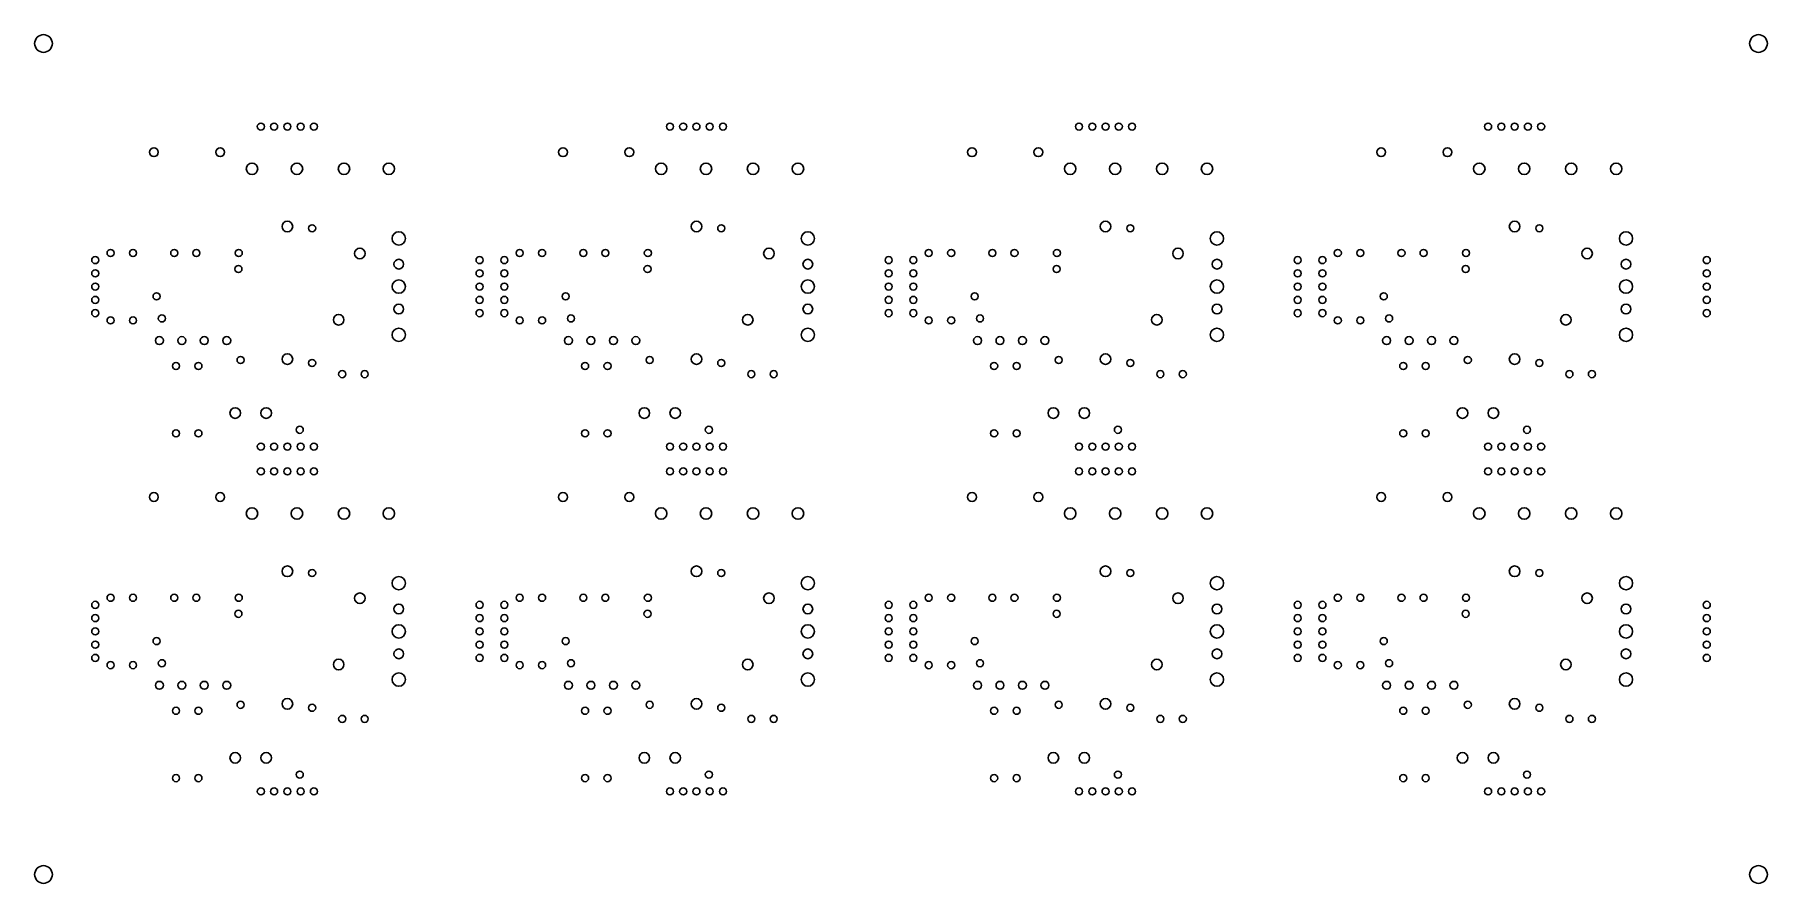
# Model space of a CAD drawing. Extents: x 2 to 198, y -98 to -2.
import ezdxf

# ---------------------------------------------------------------- set-up
doc = ezdxf.new("R2010")
doc.units = 0
for name, color, linetype in [('holes_0.8mm', 1, 'CONTINUOUS'), ('holes_0.9mm', 1, 'CONTINUOUS'), ('holes_1.0mm', 1, 'CONTINUOUS'), ('holes_1.1mm', 1, 'CONTINUOUS'), ('holes_1.2mm', 1, 'CONTINUOUS'), ('holes_1.3mm', 1, 'CONTINUOUS'), ('holes_1.5mm', 1, 'CONTINUOUS'), ('holes_2.0mm', 1, 'CONTINUOUS')]:
    doc.layers.add(name, color=color, linetype=linetype)

msp = doc.modelspace()

# ---------------------------------------------------------------- linework, layer by layer
at = {"layer": 'holes_0.8mm'}
for centre in [(27.588, -12.4), (29.088, -12.4), (30.589, -12.4), (32.089, -12.4), (33.59, -12.4), (73.862, -12.4), (75.362, -12.4), (76.863, -12.4), (78.363, -12.4), (79.864, -12.4), (120.136, -12.4), (121.637, -12.4), (123.137, -12.4), (124.638, -12.4), (126.138, -12.4), (166.41, -12.4), (167.911, -12.4), (169.411, -12.4), (170.912, -12.4), (172.412, -12.4), (33.389, -23.9), (79.663, -23.9), (125.937, -23.9), (172.212, -23.9), (8.852, -27.499), (10.589, -26.7), (13.129, -26.7), (17.789, -26.7), (20.289, -26.7), (25.089, -26.7), (52.326, -27.499), (55.126, -27.499), (56.863, -26.7), (59.403, -26.7), (64.063, -26.7), (66.563, -26.7), (71.363, -26.7), (98.6, -27.499), (101.4, -27.499), (103.137, -26.7), (105.677, -26.7), (110.337, -26.7), (112.837, -26.7), (117.637, -26.7), (144.874, -27.499), (147.674, -27.499), (149.412, -26.7), (151.952, -26.7), (156.612, -26.7), (159.112, -26.7), (163.912, -26.7), (191.148, -27.499), (8.852, -29), (25.054, -28.51), (52.326, -28.999), (55.126, -29), (71.328, -28.51), (98.6, -28.999), (101.4, -29), (117.602, -28.51), (144.874, -28.999), (147.674, -29), (163.877, -28.51), (191.148, -28.999), (8.852, -30.5), (15.789, -31.6), (52.326, -30.5), (55.126, -30.5), (62.063, -31.6), (98.6, -30.5), (101.4, -30.5), (108.337, -31.6), (144.874, -30.5), (147.674, -30.5), (154.612, -31.6), (191.148, -30.5), (8.852, -32.001), (8.852, -33.501), (52.326, -32), (52.326, -33.501), (55.126, -32.001), (55.126, -33.501), (98.6, -32), (98.6, -33.501), (101.4, -32.001), (101.4, -33.501), (144.874, -32), (144.874, -33.501), (147.674, -32.001), (147.674, -33.501), (191.148, -32), (191.148, -33.501), (10.589, -34.32), (13.129, -34.32), (16.389, -34.1), (56.863, -34.32), (59.403, -34.32), (62.663, -34.1), (103.137, -34.32), (105.677, -34.32), (108.937, -34.1), (149.412, -34.32), (151.952, -34.32), (155.212, -34.1), (17.989, -39.48), (20.529, -39.48), (25.294, -38.805), (33.389, -39.14), (64.263, -39.48), (66.803, -39.48), (71.569, -38.805), (79.663, -39.14), (110.537, -39.48), (113.077, -39.48), (117.843, -38.805), (125.937, -39.14), (156.812, -39.48), (159.352, -39.48), (164.117, -38.805), (172.212, -39.14), (36.789, -40.4), (39.329, -40.4), (83.063, -40.4), (85.603, -40.4), (129.337, -40.4), (131.877, -40.4), (175.612, -40.4), (178.152, -40.4), (17.989, -47.1), (20.529, -47.1), (31.989, -46.7), (64.263, -47.1), (66.803, -47.1), (78.263, -46.7), (110.537, -47.1), (113.077, -47.1), (124.537, -46.7), (156.812, -47.1), (159.352, -47.1), (170.812, -46.7), (27.588, -48.6), (29.088, -48.6), (30.589, -48.6), (32.089, -48.6), (33.59, -48.6), (73.862, -48.6), (75.362, -48.6), (76.863, -48.6), (78.363, -48.6), (79.864, -48.6), (120.136, -48.6), (121.637, -48.6), (123.137, -48.6), (124.638, -48.6), (126.138, -48.6), (166.41, -48.6), (167.911, -48.6), (169.411, -48.6), (170.912, -48.6), (172.412, -48.6), (27.588, -51.4), (29.088, -51.4), (30.589, -51.4), (32.089, -51.4), (33.59, -51.4), (73.862, -51.4), (75.362, -51.4), (76.863, -51.4), (78.363, -51.4), (79.864, -51.4), (120.136, -51.4), (121.637, -51.4), (123.137, -51.4), (124.638, -51.4), (126.138, -51.4), (166.41, -51.4), (167.911, -51.4), (169.411, -51.4), (170.912, -51.4), (172.412, -51.4), (33.389, -62.9), (79.663, -62.9), (125.937, -62.9), (172.212, -62.9), (8.852, -66.499), (10.589, -65.7), (13.129, -65.7), (17.789, -65.7), (20.289, -65.7), (25.089, -65.7), (52.326, -66.499), (55.126, -66.499), (56.863, -65.7), (59.403, -65.7), (64.063, -65.7), (66.563, -65.7), (71.363, -65.7), (98.6, -66.499), (101.4, -66.499), (103.137, -65.7), (105.677, -65.7), (110.337, -65.7), (112.837, -65.7), (117.637, -65.7), (144.874, -66.499), (147.674, -66.499), (149.412, -65.7), (151.952, -65.7), (156.612, -65.7), (159.112, -65.7), (163.912, -65.7), (191.148, -66.499), (8.852, -68), (25.054, -67.51), (52.326, -67.999), (55.126, -68), (71.328, -67.51), (98.6, -67.999), (101.4, -68), (117.602, -67.51), (144.874, -67.999), (147.674, -68), (163.877, -67.51), (191.148, -67.999), (8.852, -69.5), (15.789, -70.6), (52.326, -69.5), (55.126, -69.5), (62.063, -70.6), (98.6, -69.5), (101.4, -69.5), (108.337, -70.6), (144.874, -69.5), (147.674, -69.5), (154.612, -70.6), (191.148, -69.5), (8.852, -71.001), (8.852, -72.501), (52.326, -71), (52.326, -72.501), (55.126, -71.001), (55.126, -72.501), (98.6, -71), (98.6, -72.501), (101.4, -71.001), (101.4, -72.501), (144.874, -71), (144.874, -72.501), (147.674, -71.001), (147.674, -72.501), (191.148, -71), (191.148, -72.501), (10.589, -73.32), (13.129, -73.32), (16.389, -73.1), (56.863, -73.32), (59.403, -73.32), (62.663, -73.1), (103.137, -73.32), (105.677, -73.32), (108.937, -73.1), (149.412, -73.32), (151.952, -73.32), (155.212, -73.1), (17.989, -78.48), (20.529, -78.48), (25.294, -77.805), (33.389, -78.14), (64.263, -78.48), (66.803, -78.48), (71.569, -77.805), (79.663, -78.14), (110.537, -78.48), (113.077, -78.48), (117.843, -77.805), (125.937, -78.14), (156.812, -78.48), (159.352, -78.48), (164.117, -77.805), (172.212, -78.14), (36.789, -79.4), (39.329, -79.4), (83.063, -79.4), (85.603, -79.4), (129.337, -79.4), (131.877, -79.4), (175.612, -79.4), (178.152, -79.4), (17.989, -86.1), (20.529, -86.1), (31.989, -85.7), (64.263, -86.1), (66.803, -86.1), (78.263, -85.7), (110.537, -86.1), (113.077, -86.1), (124.537, -85.7), (156.812, -86.1), (159.352, -86.1), (170.812, -85.7), (27.588, -87.6), (29.088, -87.6), (30.589, -87.6), (32.089, -87.6), (33.59, -87.6), (73.862, -87.6), (75.362, -87.6), (76.863, -87.6), (78.363, -87.6), (79.864, -87.6), (120.136, -87.6), (121.637, -87.6), (123.137, -87.6), (124.638, -87.6), (126.138, -87.6), (166.41, -87.6), (167.911, -87.6), (169.411, -87.6), (170.912, -87.6), (172.412, -87.6)]:
    msp.add_circle(centre, 0.4, dxfattribs=at)
at = {"layer": 'holes_0.9mm'}
for centre in [(16.109, -36.6), (18.649, -36.6), (21.189, -36.6), (23.729, -36.6), (62.383, -36.6), (64.923, -36.6), (67.463, -36.6), (70.003, -36.6), (108.657, -36.6), (111.197, -36.6), (113.737, -36.6), (116.277, -36.6), (154.932, -36.6), (157.472, -36.6), (160.012, -36.6), (162.552, -36.6), (16.109, -75.6), (18.649, -75.6), (21.189, -75.6), (23.729, -75.6), (62.383, -75.6), (64.923, -75.6), (67.463, -75.6), (70.003, -75.6), (108.657, -75.6), (111.197, -75.6), (113.737, -75.6), (116.277, -75.6), (154.932, -75.6), (157.472, -75.6), (160.012, -75.6), (162.552, -75.6)]:
    msp.add_circle(centre, 0.45, dxfattribs=at)
at = {"layer": 'holes_1.0mm'}
for centre in [(15.489, -15.3), (22.989, -15.3), (61.763, -15.3), (69.263, -15.3), (108.037, -15.3), (115.537, -15.3), (154.312, -15.3), (161.812, -15.3), (15.489, -54.3), (22.989, -54.3), (61.763, -54.3), (69.263, -54.3), (108.037, -54.3), (115.537, -54.3), (154.312, -54.3), (161.812, -54.3)]:
    msp.add_circle(centre, 0.5, dxfattribs=at)
at = {"layer": 'holes_1.1mm'}
for centre in [(43.189, -27.96), (89.463, -27.96), (135.737, -27.96), (182.012, -27.96), (43.189, -33.04), (89.463, -33.04), (135.737, -33.04), (182.012, -33.04), (43.189, -66.96), (89.463, -66.96), (135.737, -66.96), (182.012, -66.96), (43.189, -72.04), (89.463, -72.04), (135.737, -72.04), (182.012, -72.04)]:
    msp.add_circle(centre, 0.55, dxfattribs=at)
at = {"layer": 'holes_1.2mm'}
for centre in [(30.589, -23.7), (76.863, -23.7), (123.137, -23.7), (169.412, -23.7), (38.789, -26.75), (85.063, -26.75), (131.337, -26.75), (177.612, -26.75), (36.389, -34.25), (82.663, -34.25), (128.937, -34.25), (175.212, -34.25), (30.589, -38.7), (76.863, -38.7), (123.137, -38.7), (169.412, -38.7), (24.689, -44.8), (28.189, -44.8), (70.963, -44.8), (74.463, -44.8), (117.237, -44.8), (120.737, -44.8), (163.512, -44.8), (167.012, -44.8), (30.589, -62.7), (76.863, -62.7), (123.137, -62.7), (169.412, -62.7), (38.789, -65.75), (85.063, -65.75), (131.337, -65.75), (177.612, -65.75), (36.389, -73.25), (82.663, -73.25), (128.937, -73.25), (175.212, -73.25), (30.589, -77.7), (76.863, -77.7), (123.137, -77.7), (169.412, -77.7), (24.689, -83.8), (28.189, -83.8), (70.963, -83.8), (74.463, -83.8), (117.237, -83.8), (120.737, -83.8), (163.512, -83.8), (167.012, -83.8)]:
    msp.add_circle(centre, 0.6, dxfattribs=at)
at = {"layer": 'holes_1.3mm'}
for centre in [(26.589, -17.168), (31.669, -17.168), (36.989, -17.168), (42.069, -17.168), (72.863, -17.168), (77.943, -17.168), (83.263, -17.168), (88.343, -17.168), (119.137, -17.168), (124.217, -17.168), (129.537, -17.168), (134.617, -17.168), (165.412, -17.168), (170.492, -17.168), (175.812, -17.168), (180.892, -17.168), (26.589, -56.167), (31.669, -56.167), (36.989, -56.167), (42.069, -56.167), (72.863, -56.167), (77.943, -56.167), (83.263, -56.167), (88.343, -56.167), (119.137, -56.167), (124.217, -56.167), (129.537, -56.167), (134.617, -56.167), (165.412, -56.167), (170.492, -56.167), (175.812, -56.167), (180.892, -56.167)]:
    msp.add_circle(centre, 0.65, dxfattribs=at)
at = {"layer": 'holes_1.5mm'}
for centre in [(43.189, -25.05), (89.463, -25.05), (135.737, -25.05), (182.012, -25.05), (43.189, -30.5), (89.463, -30.5), (135.737, -30.5), (182.012, -30.5), (43.189, -35.95), (89.463, -35.95), (135.737, -35.95), (182.012, -35.95), (43.189, -64.05), (89.463, -64.05), (135.737, -64.05), (182.012, -64.05), (43.189, -69.5), (89.463, -69.5), (135.737, -69.5), (182.012, -69.5), (43.189, -74.95), (89.463, -74.95), (135.737, -74.95), (182.012, -74.95)]:
    msp.add_circle(centre, 0.75, dxfattribs=at)
at = {"layer": 'holes_2.0mm'}
for centre in [(3, -3), (197, -3), (3, -97), (197, -97)]:
    msp.add_circle(centre, 1, dxfattribs=at)

doc.saveas('drawing.dxf')
